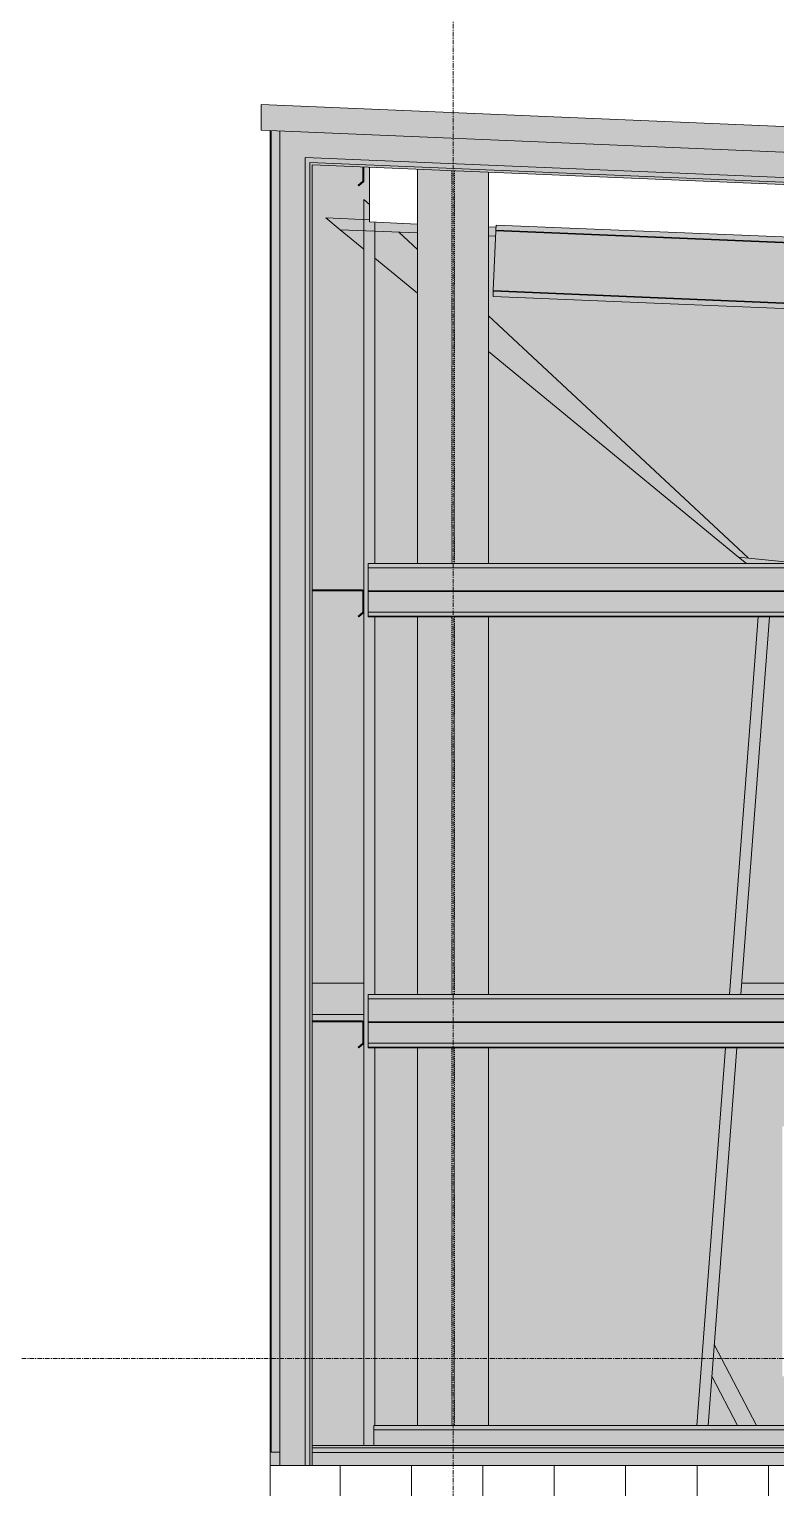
# Model space of a CAD drawing. Header units: inches. Extents: x 20426 to 92531, y -195 to 750.
# Drawn here: x 21096.3 to 21180, y 237.5 to 400.8 of the extents above; entities that cross this region are included whole.
import ezdxf

# ---------------------------------------------------------------- set-up
doc = ezdxf.new("R2010")
doc.units = ezdxf.units.IN
doc.header["$MEASUREMENT"] = 0
doc.linetypes.add('Grid Line 1_2_', pattern=[0.875, 0.5, -0.125, 0.125, -0.125])
doc.linetypes.add('Hidden 1_8_', pattern=[0.1875, 0.125, -0.0625])
for name, color, linetype, lineweight in [('A-CLNG', 13, 'Continuous', 13), ('A-FLOR-LEVL', 51, 'Continuous', 9), ('A-GLAZ-CWMG', 51, 'Continuous', 9), ('A-ROOF', 132, 'Continuous', 13), ('A-WALL-PATT', 111, 'Continuous', 13), ('I-WALL', 2, 'Continuous', 13), ('L-SITE-WALL', 31, 'Continuous', 13), ('Q-SPCQ', 91, 'Continuous', 9), ('S-BEAM', 12, 'Continuous', 9), ('S-COLS', 52, 'Continuous', 9), ('S-GRID', 1, 'Continuous', 9)]:
    doc.layers.add(name, color=color, linetype=linetype, lineweight=lineweight)

# ---------------------------------------------------------------- blocks, each defined once
blk = doc.blocks.new('Family7 - Family7-772884-Elevation - West')
at = {"layer": 'S-BEAM'}
h = blk.add_hatch(color=256, dxfattribs=at)
h.paths.add_polyline_path([(21148.56, 377.64), (21148.59, 378.64), (21147.78, 378.67), (21147.78, 377.67), (21148.29, 377.65)], flags=0)
h.paths.add_polyline_path([(21139.82, 378), (21139.82, 379), (21134.43, 379.23), (21134.43, 379.48), (21129.61, 379.63), (21131.15, 378.36), (21136.02, 378.16)], flags=0)
h = blk.add_hatch(color=256, dxfattribs=at)
h.paths.add_polyline_path([(21290.1, 329.75), (21290.1, 335.02), (21239.8, 335.02), (21252.22, 333.72)], flags=0)
h.paths.add_polyline_path([(21182.86, 340.98), (21290.1, 340.98), (21290.1, 364.98), (21148.28, 370.89), (21148.56, 377.64), (21147.78, 377.67), (21147.78, 364.71), (21175.78, 341.72), (21177.54, 341.54)], flags=0)
h.paths.add_polyline_path([(21139.82, 371.25), (21139.82, 378), (21135.05, 378.2), (21135.05, 375.16), (21136.02, 374.37)], flags=0)
h.paths.add_polyline_path([(21133.8, 376.19), (21133.8, 378.25), (21131.15, 378.36)], flags=0)
h = blk.add_hatch(color=256, dxfattribs=at)
h.paths.add_polyline_path([(21290.1, 328.49), (21290.1, 329.75), (21239.8, 335.02), (21227.8, 335.02), (21252.22, 332.46)], flags=0)
h.paths.add_polyline_path([(21182.86, 340.98), (21175.78, 341.72), (21176.69, 340.98)], flags=0)
for p, q in [((21134.43, 379.48), (21129.55, 379.68)), ((21129.55, 379.68), (21131.15, 378.36)), ((21131.15, 378.36), (21133.8, 376.19)), ((21131.15, 378.36), (21139.82, 378)), ((21147.78, 377.67), (21148.56, 377.64)), ((21135.05, 375.16), (21139.82, 371.25)), ((21147.78, 364.71), (21175.78, 341.72)), ((21175.78, 341.72), (21176.69, 340.98)), ((21182.86, 340.98), (21175.78, 341.72))]:
    blk.add_line(p, q, dxfattribs=at)
blk = doc.blocks.new('W-Wide Flange-Column - W10X33-937176-Elevation - West')
at = {"layer": 'S-COLS', "linetype": 'Hidden 1_8_'}
for p, q in [((21143.65, 340.98), (21143.65, 384.98)), ((21143.96, 384.96), (21143.96, 340.98)), ((21143.65, 292.73), (21143.65, 335.02)), ((21143.96, 335.02), (21143.96, 292.73)), ((21143.65, 244.48), (21143.65, 286.77)), ((21143.96, 286.77), (21143.96, 244.48))]:
    blk.add_line(p, q, dxfattribs=at)
blk = doc.blocks.new('Girt_Z - 8_D-904124-Elevation - West')
at = {"layer": 'S-BEAM'}
h = blk.add_hatch(color=256, dxfattribs=at)
h.paths.add_polyline_path([(21133.23, 286.77), (21133.8, 287.25), (21133.8, 289.62), (21133.69, 289.62), (21133.69, 287.3), (21133.16, 286.85)], flags=0)
h.paths.add_polyline_path([(21128.02, 289.7), (21133.62, 289.7), (21133.62, 289.8), (21128.02, 289.8), (21128.02, 289.72)], flags=0)
for p, q in [((21133.62, 289.8), (21128.02, 289.8)), ((21128.02, 289.7), (21133.62, 289.7)), ((21133.69, 289.62), (21133.69, 287.3)), ((21133.8, 287.25), (21133.8, 289.62)), ((21133.69, 287.3), (21133.16, 286.85)), ((21133.16, 286.85), (21133.23, 286.77)), ((21133.23, 286.77), (21133.8, 287.25))]:
    blk.add_line(p, q, dxfattribs=at)
for radius, start in [(0.188, 0), (0.0782, 2.1227)]:
    blk.add_arc((21133.62, 289.62), radius, start, 90, dxfattribs=at)
blk = doc.blocks.new('Girt_Z - 8_D-904472-Elevation - West')
at = {"layer": 'S-BEAM'}
blk.add_hatch(color=256, dxfattribs=at).paths.add_polyline_path([(21133.23, 383.27), (21133.8, 383.75), (21133.77, 385.39), (21133.69, 385.39), (21133.69, 383.8), (21133.16, 383.35)], flags=0)
for p, q in [((21133.69, 383.8), (21133.16, 383.35)), ((21133.69, 385.39), (21133.69, 383.8)), ((21133.8, 383.75), (21133.8, 385.39)), ((21133.16, 383.35), (21133.23, 383.27)), ((21133.23, 383.27), (21133.8, 383.75))]:
    blk.add_line(p, q, dxfattribs=at)
blk = doc.blocks.new('Girt_Z - 8_D-915533-Elevation - West')
at = {"layer": 'S-BEAM'}
for points in [[(21232.85, 244), (21290.1, 244), (21290.1, 244.48), (21134.93, 244.48), (21134.93, 244), (21213.49, 244)], [(21281.27, 242.24), (21290.1, 242.24), (21290.1, 244), (21134.93, 244), (21134.93, 242.24), (21271.59, 242.24)]]:
    blk.add_hatch(color=256, dxfattribs=at).paths.add_polyline_path(points, flags=0)
for p, q in [((21134.93, 244), (21134.93, 244.48)), ((21134.93, 244.48), (21290.1, 244.48)), ((21134.93, 242.24), (21134.93, 244)), ((21134.93, 244), (21290.1, 244))]:
    blk.add_line(p, q, dxfattribs=at)
blk = doc.blocks.new('Girt_Z - 8_D-937807-Elevation - West')
at = {"layer": 'S-BEAM'}
for points in [[(21290.1, 340.5), (21290.1, 340.98), (21134.3, 340.98), (21134.3, 340.5), (21252.22, 340.5)], [(21290.1, 338.13), (21290.1, 340.5), (21134.3, 340.5), (21134.3, 338.13), (21252.22, 338.13)], [(21174.75, 337.95), (21290.1, 338), (21290.1, 338.13), (21134.3, 338.13), (21134.3, 337.95), (21136.02, 337.95)], [(21213.49, 337.87), (21290.1, 337.93), (21290.1, 337.95), (21134.3, 337.92), (21134.3, 337.87), (21174.75, 337.87)], [(21290.1, 335.55), (21290.1, 337.87), (21134.3, 337.87), (21134.3, 335.55), (21252.22, 335.55)], [(21290.1, 335.1), (21290.1, 335.55), (21134.3, 335.55), (21134.3, 335.1), (21252.22, 335.1)], [(21290.1, 335.02), (21290.1, 335.1), (21134.3, 335.1), (21134.3, 335.02), (21252.22, 335.02)]]:
    blk.add_hatch(color=256, dxfattribs=at).paths.add_polyline_path(points, flags=0)
for p, q in [((21134.3, 340.5), (21134.3, 340.98)), ((21134.3, 340.98), (21290.1, 340.98)), ((21134.3, 338.13), (21134.3, 340.5)), ((21134.3, 340.5), (21290.1, 340.5)), ((21134.3, 337.95), (21134.3, 338.13)), ((21134.3, 337.95), (21290.1, 337.95)), ((21134.3, 337.87), (21134.3, 337.95)), ((21134.3, 335.55), (21134.3, 337.87)), ((21134.3, 337.87), (21290.1, 337.87)), ((21134.3, 335.1), (21134.3, 335.55)), ((21134.3, 335.55), (21290.1, 335.55)), ((21134.3, 335.02), (21134.3, 335.1)), ((21134.3, 335.1), (21290.1, 335.1)), ((21134.3, 335.02), (21290.1, 335.02))]:
    blk.add_line(p, q, dxfattribs=at)
blk = doc.blocks.new('Girt_Z - 8_D-790497-Elevation - West')
at = {"layer": 'S-BEAM'}
for points in [[(21290.1, 292.25), (21290.1, 292.73), (21134.3, 292.73), (21134.3, 292.25), (21286.11, 292.25)], [(21134.3, 289.88), (21290.1, 289.88), (21290.1, 292.25), (21134.3, 292.25), (21134.3, 292.08)], [(21223.17, 289.7), (21290.1, 289.72), (21290.1, 289.88), (21134.3, 289.88), (21134.3, 289.7), (21218.33, 289.7)], [(21134.3, 289.62), (21290.1, 289.66), (21290.1, 289.7), (21134.3, 289.66)], [(21223.17, 287.3), (21290.1, 287.3), (21290.1, 289.62), (21134.3, 289.62), (21134.3, 287.3), (21218.33, 287.3)], [(21218.33, 286.85), (21290.1, 286.85), (21290.1, 287.3), (21134.3, 287.3), (21134.3, 286.85), (21213.49, 286.85)], [(21218.33, 286.77), (21290.1, 286.77), (21290.1, 286.85), (21134.3, 286.85), (21134.3, 286.77), (21213.49, 286.77)]]:
    blk.add_hatch(color=256, dxfattribs=at).paths.add_polyline_path(points, flags=0)
for p, q in [((21134.3, 292.25), (21134.3, 292.73)), ((21134.3, 292.73), (21290.1, 292.73)), ((21134.3, 289.88), (21134.3, 292.25)), ((21134.3, 292.25), (21290.1, 292.25)), ((21134.3, 289.7), (21134.3, 289.88)), ((21134.3, 289.7), (21290.1, 289.7)), ((21134.3, 289.62), (21134.3, 289.7)), ((21134.3, 287.3), (21134.3, 289.62)), ((21134.3, 289.62), (21290.1, 289.62)), ((21134.3, 286.85), (21134.3, 287.3)), ((21134.3, 287.3), (21290.1, 287.3)), ((21134.3, 286.77), (21134.3, 286.85)), ((21134.3, 286.85), (21290.1, 286.85)), ((21134.3, 286.77), (21290.1, 286.77))]:
    blk.add_line(p, q, dxfattribs=at)
blk = doc.blocks.new('Basketball_Backstop-Performance_Sports_Systems-3103-Ceiling_Hung - 27_-0_ to 27_-11 7_8_-652462-Elevation - West')
at = {"layer": 'Q-SPCQ'}
h = blk.add_hatch(color=256, dxfattribs=at)
h.paths.add_polyline_path([(21133.8, 292.25), (21133.8, 294), (21128.02, 293.94), (21128.02, 292.25)], flags=0)
h.paths.add_polyline_path([(21176.04, 292.73), (21184.43, 292.73), (21184.43, 294), (21176.14, 293.99), (21176.07, 293.07)], flags=0)
for points in [[(21128.02, 290.5), (21133.8, 290.51), (21133.8, 292.25), (21128.02, 292.25), (21128.02, 290.5)], [(21176.74, 244.48), (21177.8, 244.48), (21173.06, 253.46), (21172.8, 250.02), (21175.72, 244.48), (21176.66, 244.48)]]:
    blk.add_hatch(color=256, dxfattribs=at).paths.add_polyline_path(points, flags=0)
for p, q in [((21133.8, 294), (21128.02, 294)), ((21184.43, 294), (21176.14, 294)), ((21128.02, 290.5), (21133.8, 290.5)), ((21177.8, 244.48), (21173.07, 253.56)), ((21172.8, 250.02), (21175.68, 244.48))]:
    blk.add_line(p, q, dxfattribs=at)
blk = doc.blocks.new('Rectangular Mullion - Profile_Polycarbonate_Upper and left-836140-Elevation - West')
at = {"layer": 'A-GLAZ-CWMG'}
blk.add_hatch(color=256, dxfattribs=at).paths.add_polyline_path([(21124.4, 241.5), (21124.4, 389.4), (21123.42, 389.4), (21123.42, 241.5)], flags=0)
for p in [(21123.42, 389.44), (21124.4, 241.5)]:
    blk.add_line(p, (21123.42, 241.5), dxfattribs=at)
blk = doc.blocks.new('Rectangular Mullion - Profile_Polycarbonate_Upper and left-937183-Elevation - West')
at = {"layer": 'A-GLAZ-CWMG'}
for points in [[(21290.89, 379.63), (21293.72, 382.35), (21124.4, 389.4), (21127.24, 386.45), (21271.59, 380.43)], [(21290.35, 379.11), (21290.89, 379.63), (21127.24, 386.45), (21127.77, 385.89), (21290.1, 379.12)], [(21290.1, 378.87), (21290.35, 379.11), (21127.77, 385.89), (21128.02, 385.63), (21271.96, 379.63)]]:
    blk.add_hatch(color=256, dxfattribs=at).paths.add_polyline_path(points, flags=0)
for p, q in [((21290.89, 379.63), (21127.24, 386.45)), ((21290.35, 379.11), (21127.77, 385.89)), ((21290.1, 378.87), (21128.02, 385.63))]:
    blk.add_line(p, q, dxfattribs=at)
blk = doc.blocks.new('Rectangular Mullion - Profile_Polycarbonate_Lower-817203-Elevation - West')
at = {"layer": 'A-GLAZ-CWMG'}
for points in [[(21290.1, 241.99), (21290.1, 242.24), (21128.02, 242.24), (21128.02, 241.99), (21281.27, 241.99)], [(21232.85, 241.46), (21290.1, 241.46), (21290.1, 241.99), (21128.02, 241.99), (21128.02, 241.46), (21213.49, 241.46)], [(21290.1, 240), (21290.1, 241.46), (21128.02, 241.46), (21128.02, 240), (21281.27, 240)]]:
    blk.add_hatch(color=256, dxfattribs=at).paths.add_polyline_path(points, flags=0)
for p, q in [((21128.02, 241.99), (21128.02, 242.24)), ((21128.02, 242.24), (21290.1, 242.24)), ((21128.02, 241.99), (21290.1, 241.99)), ((21128.02, 240), (21128.02, 241.46)), ((21128.02, 241.46), (21290.1, 241.46))]:
    blk.add_line(p, q, dxfattribs=at)
blk = doc.blocks.new('Rectangular Mullion - Profile_Polycarbonate_Upper and left-937184-Elevation - West')
at = {"layer": 'A-GLAZ-CWMG'}
for points in [[(21124.4, 240), (21127.24, 240), (21127.24, 386.45), (21124.4, 389.4), (21124.4, 245.2)], [(21127.77, 240), (21127.77, 385.89), (21127.24, 386.45), (21127.24, 240)], [(21128.02, 240), (21128.02, 385.63), (21127.77, 385.89), (21127.77, 240)]]:
    blk.add_hatch(color=256, dxfattribs=at).paths.add_polyline_path(points, flags=0)
for p, q in [((21124.4, 389.4), (21124.4, 240)), ((21127.24, 386.45), (21127.24, 240)), ((21127.77, 385.89), (21127.77, 240)), ((21128.02, 385.63), (21128.02, 241.46))]:
    blk.add_line(p, q, dxfattribs=at)
blk = doc.blocks.new('Girt_C - 8_D-943850-Elevation - West')
at = {"layer": 'S-BEAM'}
for points in [[(21290.1, 372.42), (21290.1, 372.99), (21148.62, 378.87), (21148.59, 378.31), (21271.59, 373.19)], [(21290.1, 365.63), (21290.1, 372.35), (21148.59, 378.24), (21148.31, 371.54), (21271.59, 366.4)], [(21290.1, 372.35), (21290.1, 372.42), (21148.59, 378.31), (21148.59, 378.24), (21271.59, 373.12)], [(21290.1, 364.98), (21290.1, 365.56), (21148.31, 371.47), (21148.28, 370.89), (21271.59, 365.76)], [(21290.1, 365.56), (21290.1, 365.63), (21148.31, 371.54), (21148.31, 371.47), (21271.59, 366.33)]]:
    blk.add_hatch(color=256, dxfattribs=at).paths.add_polyline_path(points, flags=0)
for p, q in [((21148.59, 378.31), (21148.62, 378.89)), ((21148.62, 378.89), (21185.74, 377.34)), ((21148.31, 371.54), (21148.59, 378.24)), ((21148.59, 378.24), (21148.59, 378.31)), ((21290.1, 372.42), (21148.59, 378.31)), ((21290.1, 372.35), (21148.59, 378.24)), ((21148.28, 370.89), (21148.31, 371.47)), ((21290.1, 364.98), (21148.28, 370.89)), ((21148.31, 371.47), (21148.31, 371.54)), ((21290.1, 365.63), (21148.31, 371.54)), ((21290.1, 365.56), (21148.31, 371.47))]:
    blk.add_line(p, q, dxfattribs=at)

msp = doc.modelspace()

# ---------------------------------------------------------------- hatches: boundary and pattern name
at = {"layer": 'A-ROOF', "lineweight": 5}
msp.add_hatch(color=256, dxfattribs=at).paths.add_polyline_path([(22422.05, 335.33), (22422.05, 338.21), (21122.3, 392.37), (21122.3, 389.49), (22414.23, 335.66)], flags=0)
at = {"layer": 'A-WALL-PATT', "lineweight": 9}
h = msp.add_hatch(dxfattribs=at)
h.set_pattern_fill('FP_1', color=256, style=0, pattern_type=2)
h.set_pattern_definition([(90, (22307.131, 0), (-8, 5e-16), [])])
h.paths.add_polyline_path([(21577.93, 0), (21578.18, 0), (21578.18, 45.52), (21577.93, 45.52), (21577.93, 2)], flags=0)
h.paths.add_polyline_path([(21899.93, 2), (21899.93, 45.52), (21870.55, 45.52), (21870.55, 2), (21871.96, 2)], flags=0)
h.paths.add_polyline_path([(22181.83, 2.24), (22252.49, 2.24), (22252.49, 45.52), (22111.8, 45.52), (22111.8, 2.24)], flags=0)
h.paths.add_polyline_path([(22104.36, 2.24), (22105.8, 2.24), (22105.8, 45.52), (21905.55, 45.52), (21905.55, 2.24), (21949.43, 2.24)], flags=0)
h.paths.add_polyline_path([(22220.56, 48.55), (22252.49, 48.55), (22252.49, 93), (22253.43, 93), (22253.43, 93.77), (22111.8, 93.77), (22111.8, 48.55), (22181.83, 48.55)], flags=0)
h.paths.add_polyline_path([(21870.55, 48.55), (21899.93, 48.55), (21899.93, 93.77), (21870.55, 93.77), (21870.55, 53.59)], flags=0)
h.paths.add_polyline_path([(21949.43, 48.55), (22105.8, 48.55), (22105.8, 93.77), (21905.55, 93.77), (21905.55, 48.55)], flags=0)
h.paths.add_polyline_path([(21577.93, 48.55), (21578.18, 48.55), (21578.18, 93.77), (21577.93, 93.77), (21577.93, 92)], flags=0)
h.paths.add_polyline_path([(21577.93, 96.8), (21578.18, 96.8), (21578.18, 131.29), (21577.93, 131.29), (21577.93, 97)], flags=0)
h.paths.add_polyline_path([(22104.36, 96.8), (22105.8, 96.8), (22105.8, 122.01), (22102.24, 122.01), (22102.24, 131.29), (21905.55, 131.29), (21905.55, 96.8), (22065.63, 96.8)], flags=0)
h.paths.add_polyline_path([(22111.8, 96.8), (22253.43, 96.8), (22253.43, 98.45), (22298.06, 98.45), (22298.03, 131.29), (22114.64, 131.29), (22114.64, 122.01), (22111.8, 122.01), (22111.8, 98.06)], flags=0)
h.paths.add_polyline_path([(21873.75, 98), (21899.93, 98), (21899.93, 131.29), (21873.75, 131.29), (21873.75, 122.01), (21870.55, 122.01), (21870.55, 98), (21871.96, 98)], flags=0)
h.paths.add_polyline_path([(21562.09, 98), (21575.93, 98), (21575.93, 131.29), (21542.93, 131.29), (21542.93, 98)], flags=0)
h.paths.add_polyline_path([(22303.93, 98.45), (22334.18, 98.45), (22334.18, 131.29), (22303.93, 131.29)], flags=0)
h.paths.add_polyline_path([(22336.55, 98.45), (22336.55, 131.29), (22336.18, 131.29), (22336.18, 98.45)], flags=0)
h.paths.add_polyline_path([(22301.68, 98.45), (22301.93, 98.45), (22301.93, 131.29), (22301.68, 131.29)], flags=0)
h.paths.add_polyline_path([(21136.02, 186.25), (22336.43, 186.25), (22336.43, 241.25), (22371.37, 241.25), (22371.37, 337.45), (21293.72, 382.35), (21293.72, 240), (21123.3, 240), (21123.3, 186.25)], flags=0)
at = {"layer": 'I-WALL', "lineweight": 5}
h = msp.add_hatch(color=256, dxfattribs=at)
h.paths.add_polyline_path([(21172.38, 244.48), (21175.68, 244.48), (21172.8, 250.02), (21172.43, 245.2)], flags=0)
h.paths.add_polyline_path([(21281.27, 244.48), (21290.1, 244.48), (21290.1, 250), (21272.03, 250), (21276.05, 244.48)], flags=0)
h.paths.add_polyline_path([(21271.59, 244.48), (21275.66, 244.48), (21271.59, 250), (21245.74, 250), (21245.74, 244.48), (21252.22, 244.48)], flags=0)
h.paths.add_polyline_path([(21177.8, 244.48), (21239.02, 244.48), (21238.86, 250), (21180.68, 250), (21180.68, 278), (21238.06, 278.02), (21238, 280.99), (21238.06, 281.37), (21237.43, 281.37), (21237.43, 282.95), (21237.62, 282.88), (21237.83, 281.67), (21238, 281.56), (21238.15, 281.55), (21238.23, 281.83), (21238.56, 281.83), (21238.56, 281.99), (21238.99, 281.99), (21239.05, 284.83), (21238.9, 284.93), (21238.68, 285.16), (21238.56, 285.41), (21238.54, 285.53), (21238.54, 285.79), (21238.6, 286.01), (21238.68, 286.3), (21238.64, 286.77), (21175.59, 286.77), (21173.07, 253.56), (21177.42, 245.2)], flags=0)
h.paths.add_polyline_path([(21253.73, 278), (21290.1, 278), (21290.1, 279.19), (21252.79, 278.6), (21252.74, 278)], flags=0)
h.paths.add_polyline_path([(21249.19, 278), (21249.19, 278.04), (21248.1, 280.87), (21248.17, 281), (21247.87, 281.35), (21248.01, 281.51), (21247.72, 281.79), (21247.34, 282.15), (21247.25, 282.12), (21247.26, 282.09), (21247.08, 282.08), (21246.93, 282.17), (21246.93, 281.94), (21245.24, 281.94), (21245.3, 281.37), (21245.74, 281.37), (21245.74, 278), (21249.12, 278)], flags=0)
h.paths.add_polyline_path([(21250.92, 278.5), (21250.85, 278.53), (21250.88, 278.51)], flags=0)
h.paths.add_polyline_path([(21251.1, 278.93), (21250.93, 279), (21251.01, 278.95), (21251.1, 278.93)], flags=0)
h.paths.add_polyline_path([(21244.86, 282.4), (21244.98, 282.32), (21244.98, 282.42)], flags=0)
h.paths.add_polyline_path([(21247.3, 282.98), (21247.18, 283.05), (21247.19, 282.95)], flags=0)
h.paths.add_polyline_path([(21247.36, 282.69), (21247.29, 282.92), (21247.25, 282.81), (21247.16, 282.96), (21247.05, 283.02), (21247.14, 283.07), (21246.96, 283.16), (21247.16, 283.31), (21247.33, 283.22), (21247.38, 283.2), (21247.46, 283.2), (21247.46, 282.96), (21247.53, 283.02), (21247.56, 282.86), (21247.38, 282.7)], flags=0)
h.paths.add_polyline_path([(21247.74, 282.11), (21247.64, 282.11), (21247.78, 281.98), (21247.76, 282.04)], flags=0)
h.paths.add_polyline_path([(21252.78, 278.93), (21290.1, 279.5), (21290.1, 286.77), (21240.18, 286.77), (21240.21, 286.11), (21240.33, 285.69), (21240.32, 285.53), (21240.3, 285.41), (21240.09, 285.04), (21239.89, 284.88), (21239.86, 284.78), (21239.87, 281.99), (21240.29, 281.99), (21240.29, 281.55), (21240.92, 281.59), (21241.05, 281.73), (21241.07, 281.79), (21241.24, 282.88), (21241.43, 282.95), (21241.43, 281.37), (21245.12, 281.37), (21245.07, 282.06), (21244.86, 282.09), (21244.77, 282.17), (21244.71, 282.18), (21244.68, 282.37), (21244.65, 282.31), (21244.61, 282.52), (21244.81, 282.69), (21244.88, 282.45), (21244.92, 282.56), (21245, 282.41), (21245.12, 282.42), (21245.13, 282.87), (21245.24, 282.87), (21245.3, 282.31), (21247.04, 282.36), (21247.22, 282.49), (21247.19, 282.52), (21247.26, 282.56), (21247.33, 282.56), (21247.38, 282.67), (21247.55, 282.45), (21247.57, 282.26), (21247.74, 282.11), (21248.18, 281.66), (21248.38, 281.81), (21248.71, 281.48), (21248.85, 281.62), (21252.04, 280.26), (21252.46, 279.8), (21252.64, 279.5), (21252.78, 278.95)], flags=0)
h.paths.add_polyline_path([(21248.07, 281.55), (21248.13, 281.65), (21248.08, 281.6), (21248.06, 281.55)], flags=0)
h.paths.add_polyline_path([(21248.08, 281.6), (21248.02, 281.66), (21248.06, 281.61)], flags=0)
h.paths.add_polyline_path([(21247.74, 281.94), (21247.63, 282.07), (21247.61, 282.04), (21247.53, 282.06), (21247.55, 282), (21247.57, 281.93), (21247.68, 281.93), (21247.68, 282)], flags=0)
h.paths.add_polyline_path([(21247.58, 282.1), (21247.5, 282.18), (21247.57, 282.1)], flags=0)
h.paths.add_polyline_path([(21245.12, 282.28), (21245.07, 282.34), (21245.07, 282.3)], flags=0)
h.paths.add_polyline_path([(21245.24, 283.12), (21245.24, 283.43), (21246.93, 283.38), (21246.93, 283.07), (21245.24, 283.12)], flags=0)
h.paths.add_polyline_path([(21244.95, 283.06), (21244.87, 282.94), (21244.98, 282.95)], flags=0)
h.paths.add_polyline_path([(21244.81, 282.69), (21244.62, 282.92), (21244.71, 283.09), (21244.73, 283.13), (21244.73, 283.22), (21244.95, 283.23), (21244.95, 283.3), (21245.07, 283.32), (21245.24, 283.12), (21245.07, 283.03), (21245.07, 282.99), (21244.95, 282.89), (21244.91, 282.81), (21244.87, 282.92), (21244.81, 282.71)], flags=0)
h.paths.add_polyline_path([(21239.91, 285.78), (21239.85, 285.82), (21239.91, 285.78)], flags=0)
h.paths.add_polyline_path([(21184.44, 292.73), (21191.43, 292.73), (21191.43, 294), (21239.22, 294.01), (21239.24, 294.17), (21239.25, 294.39), (21239.43, 294.44), (21239.61, 294.34), (21239.61, 294.23), (21239.67, 294.23), (21239.67, 294.19), (21239.68, 294), (21287.43, 294), (21287.43, 292.73), (21290.1, 292.73), (21290.1, 328.28), (21225.8, 335.02), (21179.25, 335.02), (21176.14, 294), (21184.43, 294), (21184.43, 292.73)], flags=0)
at = {"layer": 'L-SITE-WALL', "lineweight": 5}
h = msp.add_hatch(color=256, dxfattribs=at)
h.paths.add_polyline_path([(21123.42, 240), (21124.4, 240), (21124.4, 241.5), (21123.42, 241.5), (21123.42, 389.44), (21123.3, 389.4), (21123.3, 240)], flags=0)
h.paths.add_polyline_path([(21128.02, 242.24), (21133.8, 242.24), (21133.8, 287.25), (21133.23, 286.77), (21133.16, 286.85), (21133.69, 287.3), (21133.69, 289.62), (21133.8, 289.62), (21133.8, 290.5), (21128.02, 290.5), (21128.02, 289.8), (21133.62, 289.8), (21133.62, 289.7), (21128.02, 289.7), (21128.02, 245.2)], flags=0)
h.paths.add_polyline_path([(21128.02, 294), (21133.8, 294), (21133.8, 335.5), (21133.23, 335.02), (21133.16, 335.1), (21133.69, 335.55), (21133.69, 337.87), (21133.8, 337.87), (21133.8, 376.19), (21129.55, 379.68), (21133.8, 379.5), (21133.8, 381.75), (21134.43, 381.17), (21134.43, 385.36), (21133.8, 385.39), (21133.8, 383.75), (21133.23, 383.27), (21133.16, 383.35), (21133.69, 383.8), (21133.69, 385.39), (21128.02, 385.63), (21128.02, 338.05), (21133.62, 338.05), (21133.62, 337.95), (21128.02, 337.95), (21128.02, 301.46)], flags=0)
at = {"layer": 'S-COLS', "lineweight": 5}
h = msp.add_hatch(color=256, dxfattribs=at)
h.paths.add_polyline_path([(21147.78, 244.48), (21147.78, 286.77), (21139.82, 286.77), (21139.82, 244.48), (21145.7, 244.48)], flags=0)
h.paths.add_polyline_path([(21140.86, 292.73), (21147.78, 292.73), (21147.78, 335.02), (21139.82, 335.02), (21139.82, 292.73)], flags=0)
h.paths.add_polyline_path([(21139.82, 340.98), (21147.78, 340.98), (21147.78, 384.8), (21139.82, 385.13), (21139.82, 357.72)], flags=0)
msp.add_hatch(color=256, dxfattribs=at).paths.add_polyline_path([(21133.8, 242.24), (21134.93, 242.24), (21134.93, 244.48), (21135.05, 244.48), (21135.05, 286.77), (21134.3, 286.77), (21134.3, 292.73), (21135.05, 292.73), (21135.05, 335.02), (21134.3, 335.02), (21134.3, 340.98), (21135.05, 340.98), (21135.05, 379.2), (21134.43, 379.23), (21134.43, 381.17), (21133.8, 381.75), (21133.8, 244)], flags=0)
h = msp.add_hatch(color=256, dxfattribs=at)
h.paths.add_polyline_path([(21135.05, 244.48), (21139.82, 244.48), (21139.82, 286.77), (21135.05, 286.77), (21135.05, 245.2)], flags=0)
h.paths.add_polyline_path([(21171.12, 244.48), (21174.33, 286.77), (21147.78, 286.77), (21147.78, 244.48), (21155.39, 244.48)], flags=0)
h.paths.add_polyline_path([(21135.05, 292.73), (21139.82, 292.73), (21139.82, 335.02), (21135.05, 335.02), (21135.05, 301.46)], flags=0)
h.paths.add_polyline_path([(21174.79, 292.73), (21178, 335.02), (21147.78, 335.02), (21147.78, 292.73), (21174.75, 292.73)], flags=0)
h.paths.add_polyline_path([(21175.78, 340.98), (21176.69, 340.98), (21175.78, 341.72), (21176.85, 341.61), (21147.78, 368.71), (21147.78, 340.98), (21174.75, 340.98)], flags=0)
h.paths.add_polyline_path([(21139.82, 340.98), (21139.82, 376.14), (21137.73, 378.09), (21135.05, 378.2), (21135.05, 340.98), (21136.02, 340.98)], flags=0)
h = msp.add_hatch(color=256, dxfattribs=at)
h.paths.add_polyline_path([(21171.12, 244.48), (21172.38, 244.48), (21175.59, 286.77), (21174.33, 286.77), (21171.18, 245.2)], flags=0)
h.paths.add_polyline_path([(21174.79, 292.73), (21176.04, 292.73), (21179.25, 335.02), (21178, 335.02), (21175.45, 301.46)], flags=0)

# ---------------------------------------------------------------- linework, layer by layer
at = {"layer": 'A-CLNG'}
for p, q in [((21134.43, 379.23), (21134.43, 385.36)), ((21139.82, 379), (21134.43, 379.23)), ((21148.61, 378.64), (21147.78, 378.67))]:
    msp.add_line(p, q, dxfattribs=at)
at = {"layer": 'A-FLOR-LEVL', "linetype": 'Grid Line 1_2_'}
msp.add_line((20426.1, 252), (23162.87, 252), dxfattribs=at)
at = {"layer": 'A-ROOF'}
for p, q in [((21122.3, 392.37), (22422.05, 338.21)), ((21122.3, 389.49), (21122.3, 392.37)), ((22422.05, 335.33), (21122.3, 389.49))]:
    msp.add_line(p, q, dxfattribs=at)
at = {"layer": 'L-SITE-WALL'}
for p, q in [((21123.3, 240), (21123.3, 389.45)), ((21293.72, 240), (21123.3, 240)), ((21123.3, 240), (21123.3, 186.25))]:
    msp.add_line(p, q, dxfattribs=at)
at = {"layer": 'S-COLS'}
for p, q in [((21139.82, 340.98), (21139.82, 385.13)), ((21147.78, 340.98), (21147.78, 384.8)), ((21133.8, 381.75), (21133.8, 337.87)), ((21134.43, 381.17), (21133.8, 381.75)), ((21135.05, 340.98), (21135.05, 379.2)), ((21139.82, 376.14), (21137.73, 378.09)), ((21176.85, 341.61), (21147.78, 368.71)), ((21133.8, 335.5), (21133.8, 289.62)), ((21135.05, 292.73), (21135.05, 335.02)), ((21139.82, 292.73), (21139.82, 335.02)), ((21147.78, 292.73), (21147.78, 335.02)), ((21178, 335.02), (21174.79, 292.73)), ((21176.04, 292.73), (21179.25, 335.02)), ((21133.8, 287.25), (21133.8, 242.24)), ((21135.05, 244.48), (21135.05, 286.77)), ((21139.82, 244.48), (21139.82, 286.77)), ((21147.78, 244.48), (21147.78, 286.77)), ((21174.33, 286.77), (21171.12, 244.48)), ((21172.38, 244.48), (21175.59, 286.77))]:
    msp.add_line(p, q, dxfattribs=at)
at = {"layer": 'S-GRID', "linetype": 'Grid Line 1_2_'}
msp.add_line((21143.8, -132), (21143.8, 648.66), dxfattribs=at)

# ---------------------------------------------------------------- block references
at = {"layer": 'A-GLAZ-CWMG'}
for name in ['Rectangular Mullion - Profile_Polycarbonate_Upper and left-836140-Elevation - West', 'Rectangular Mullion - Profile_Polycarbonate_Upper and left-937183-Elevation - West', 'Rectangular Mullion - Profile_Polycarbonate_Upper and left-937184-Elevation - West', 'Rectangular Mullion - Profile_Polycarbonate_Lower-817203-Elevation - West']:
    msp.add_blockref(name, (0, 0), dxfattribs=at)
at = {"layer": 'Q-SPCQ'}
msp.add_blockref('Basketball_Backstop-Performance_Sports_Systems-3103-Ceiling_Hung - 27_-0_ to 27_-11 7_8_-652462-Elevation - West', (0, 0), dxfattribs=at)
at = {"layer": 'S-BEAM'}
for name, p in [('Girt_Z - 8_D-904472-Elevation - West', (0, 0)), ('Family7 - Family7-772884-Elevation - West', (0, 0)), ('Girt_C - 8_D-943850-Elevation - West', (0, 0)), ('Girt_Z - 8_D-937807-Elevation - West', (0, 0)), ('Girt_Z - 8_D-904124-Elevation - West', (0, 48.25)), ('Girt_Z - 8_D-790497-Elevation - West', (0, 0)), ('Girt_Z - 8_D-904124-Elevation - West', (0, 0)), ('Girt_Z - 8_D-915533-Elevation - West', (0, 0))]:
    msp.add_blockref(name, p, dxfattribs=at)
at = {"layer": 'S-COLS', "linetype": 'Hidden 1_8_'}
msp.add_blockref('W-Wide Flange-Column - W10X33-937176-Elevation - West', (0, 0), dxfattribs=at)

doc.saveas('drawing.dxf')
